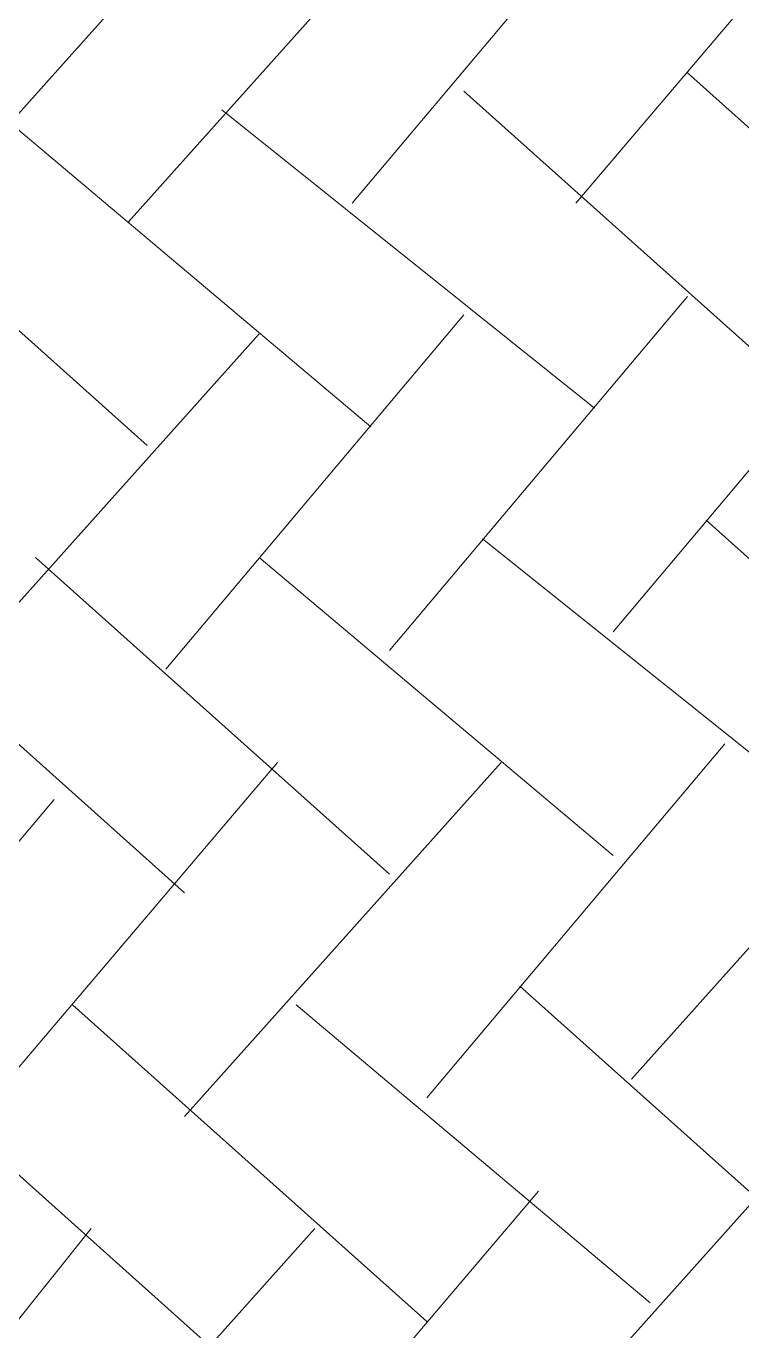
# Model space of a CAD drawing. Header units: millimetres. Extents: x 2928 to 3112, y 1220 to 1280.
# Drawn here: x 2999.3105 to 2999.4385, y 1263.5356 to 1263.7689 of the extents above; entities that cross this region are included whole.
import ezdxf

# ---------------------------------------------------------------- set-up
doc = ezdxf.new("R2010")
doc.units = ezdxf.units.MM

msp = doc.modelspace()

# ---------------------------------------------------------------- linework, layer by layer
at = {"color": 9, "linetype": 'Continuous', "lineweight": 5, "true_color": 0xbababa}
for points in [[(2999.40881, 1263.73728), (2999.46548, 1263.80394), (2999.46548, 1263.80394)], [(2999.36881, 1263.73728), (2999.42215, 1263.80061), (2999.42215, 1263.80061)], [(2999.32881, 1263.73394), (2999.38548, 1263.79728), (2999.38548, 1263.79728)], [(2999.28881, 1263.73061), (2999.34548, 1263.79394), (2999.34548, 1263.79394)], [(2999.42881, 1263.76061), (2999.49215, 1263.70394), (2999.49215, 1263.70394)], [(2999.38881, 1263.75728), (2999.45215, 1263.70061), (2999.45215, 1263.70061)], [(2999.34548, 1263.75394), (2999.41215, 1263.70061), (2999.41215, 1263.70061)], [(2999.26881, 1263.75061), (2999.33215, 1263.69394), (2999.33215, 1263.69394)], [(2999.30881, 1263.75061), (2999.37215, 1263.69728), (2999.37215, 1263.69728)], [(2999.41548, 1263.66061), (2999.46881, 1263.72394), (2999.46881, 1263.72394)], [(2999.37548, 1263.65727), (2999.42881, 1263.72061), (2999.42881, 1263.72061)], [(2999.33548, 1263.65394), (2999.38881, 1263.71728), (2999.38881, 1263.71728)], [(2999.29548, 1263.65061), (2999.35215, 1263.71394), (2999.35215, 1263.71394)], [(2999.43215, 1263.68061), (2999.49548, 1263.62394), (2999.49548, 1263.62394)], [(2999.39215, 1263.67727), (2999.45881, 1263.62394), (2999.45881, 1263.62394)], [(2999.31215, 1263.67394), (2999.37548, 1263.61727), (2999.37548, 1263.61727)], [(2999.35215, 1263.67394), (2999.41548, 1263.62061), (2999.41548, 1263.62061)], [(2999.27548, 1263.67061), (2999.33881, 1263.61394), (2999.33881, 1263.61394)], [(2999.41881, 1263.58061), (2999.47548, 1263.64394), (2999.47548, 1263.64394)], [(2999.38215, 1263.57727), (2999.43548, 1263.64061), (2999.43548, 1263.64061)], [(2999.29881, 1263.57061), (2999.35548, 1263.63727), (2999.35548, 1263.63727)], [(2999.33881, 1263.57394), (2999.39548, 1263.63727), (2999.39548, 1263.63727)], [(2999.26215, 1263.56727), (2999.31548, 1263.63061), (2999.31548, 1263.63061)], [(2999.39881, 1263.59727), (2999.46215, 1263.54061), (2999.46215, 1263.54061)], [(2999.31881, 1263.59394), (2999.38215, 1263.53727), (2999.38215, 1263.53727)], [(2999.35881, 1263.59394), (2999.42215, 1263.54061), (2999.42215, 1263.54061)], [(2999.27881, 1263.59061), (2999.34215, 1263.53394), (2999.34215, 1263.53394)], [(2999.34548, 1263.49394), (2999.40215, 1263.56061), (2999.40215, 1263.56061)], [(2999.38548, 1263.49727), (2999.44215, 1263.56061), (2999.44215, 1263.56061)], [(2999.26881, 1263.48727), (2999.32215, 1263.55394), (2999.32215, 1263.55394)], [(2999.30548, 1263.49061), (2999.36215, 1263.55394), (2999.36215, 1263.55394)]]:
    msp.add_lwpolyline(points, dxfattribs=at)

doc.saveas('drawing.dxf')
